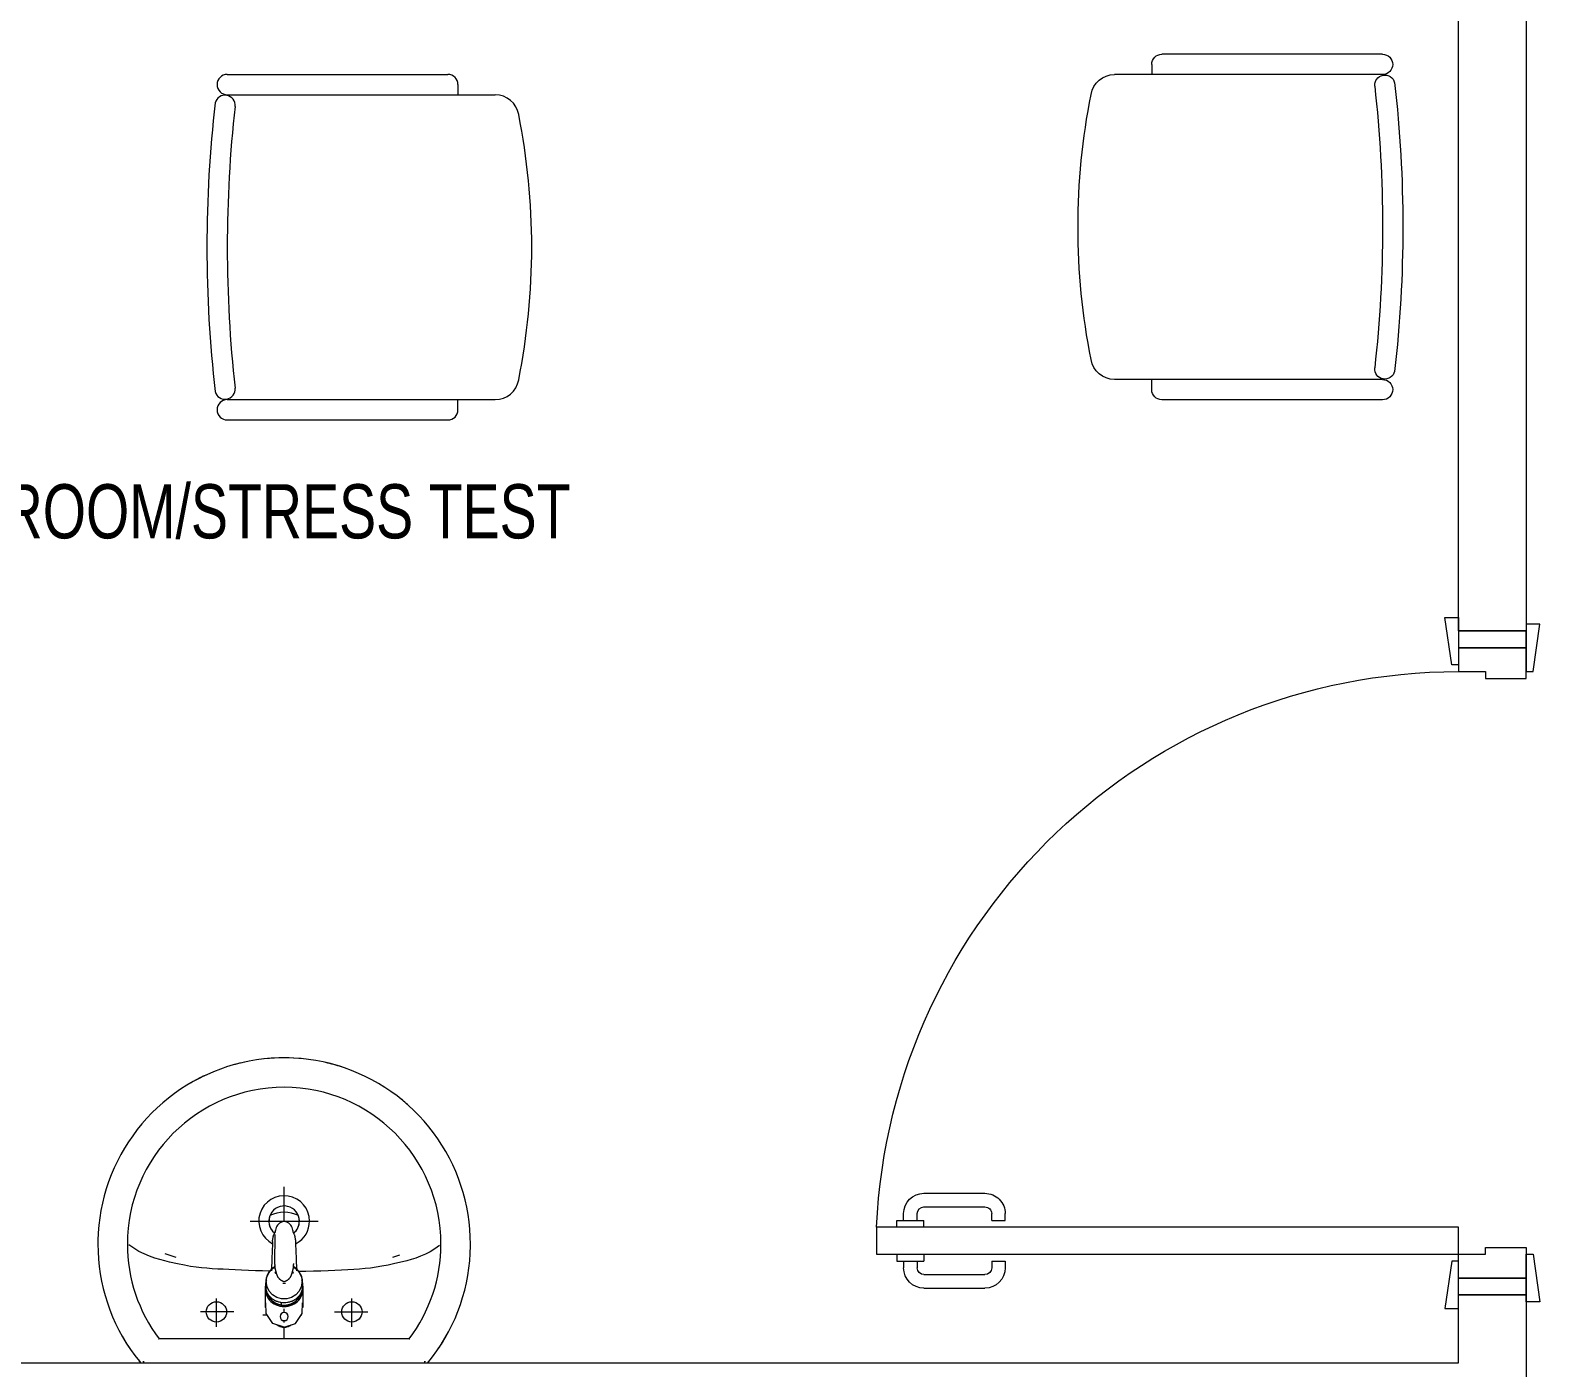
# Model space of a CAD drawing. Extents: x -234346 to 58427, y -132654 to -82394.
# Drawn here: x -119016 to -116788, y -112960 to -110986 of the extents above; entities that cross this region are included whole.
import ezdxf

# ---------------------------------------------------------------- set-up
doc = ezdxf.new("R2010")
doc.units = 0
doc.header["$LTSCALE"] = 8
for name, color, linetype, lineweight in [('72_EGR_BASE_TEXT', 9, 'Continuous', 5), ('72_EGR_EQP_TAG', 9, 'Continuous', 5), ('LOADING', 9, 'Continuous', 5), ('P-SANR-FIXT', 9, 'Continuous', 18), ('Walls', 9, 'Continuous', 5), ('Wooden Joinery', 9, 'Continuous', 5)]:
    doc.layers.add(name, color=color, linetype=linetype, lineweight=lineweight)
doc.styles.add('X3G_ENTITY_258862', font='swisscl.ttf', dxfattribs={"height": 200})

# ---------------------------------------------------------------- blocks, each defined once
blk = doc.blocks.new('A$C72370EFE')
at = {"layer": 'Wooden Joinery'}
for p, q in [((-0.01, -0.04), (-0.02, -0.04)), ((-0.01, -0.03), (-0.01, -0.07)), ((0, -0.03), (-0.01, -0.03)), ((0.04, -0.03), (0.05, -0.03)), ((0.05, -0.03), (0.05, -0.07)), ((0.05, -0.04), (0.06, -0.04)), ((-0.01, -0.06), (-0.02, -0.06)), ((0.05, -0.06), (0.06, -0.06)), ((-0.05, -0.07), (-0.05, -0.16)), ((-0.03, -0.07), (-0.03, -0.16)), ((0, -0.07), (-0.01, -0.07)), ((0.04, -0.07), (0.05, -0.07)), ((0.07, -0.07), (0.07, -0.16)), ((0.09, -0.07), (0.09, -0.16)), ((-0.01, -0.17), (-0.02, -0.17)), ((-0.01, -0.17), (-0.01, -0.19)), ((0.05, -0.17), (0.06, -0.17)), ((0.05, -0.17), (0.05, -0.19)), ((-0.01, -0.19), (-0.02, -0.19)), ((0.05, -0.19), (0.06, -0.19))]:
    blk.add_line(p, q, dxfattribs=at)
for centre, radius, start, end in [((-0.02, -0.07), 0.03, 90, 180), ((0.06, -0.07), 0.03, 0, 90), ((-0.02, -0.07), 0.01, 90, 180), ((0.06, -0.07), 0.01, 0, 90), ((-0.02, -0.16), 0.03, 180, 270), ((-0.02, -0.16), 0.01, 180, 270), ((0.06, -0.16), 0.01, 270, 0), ((0.06, -0.16), 0.03, 270, 0)]:
    blk.add_arc(centre, radius, start, end, dxfattribs=at)
blk = doc.blocks.new('A$C5DAD61B4')
at = {"layer": 'Wooden Joinery'}
for points in [[(80, 959.1), (80, 969.1), (10, 979.1), (10, 959.1)], [(940, 959.1), (940, 969.1), (1010, 979.1), (1010, 959.1)], [(70, 859.1), (70, 849.1), (0, 839.1), (0, 859.1)], [(120, 859.1), (120, 0), (80, 0), (80, 859.1)], [(950, 859.1), (950, 849.1), (1020, 839.1), (1020, 859.1)]]:
    blk.add_lwpolyline(points, close=True, dxfattribs=at)
for points in [[(45, 859.1), (45, 959.1), (20, 959.1), (20, 859.1), (45, 859.1)], [(45, 859.1), (80, 859.1), (80, 899.1), (90, 899.1), (90, 959.1), (45, 959.1), (45, 859.1)], [(975, 859.1), (940, 859.1), (940, 899.1), (930, 899.1), (930, 959.1), (975, 959.1), (975, 859.1)], [(975, 859.1), (975, 959.1), (1000, 959.1), (1000, 859.1), (975, 859.1)]]:
    blk.add_lwpolyline(points, dxfattribs=at)
blk.add_arc((80, 859.1), 860, 272.666, 0, dxfattribs=at)
at = {"layer": 'Wooden Joinery', "xscale": 999.9999999998854, "yscale": 999.9999999998854, "zscale": 999.9999999998854, "rotation": 180}
blk.add_blockref('A$C72370EFE', (120, 0), dxfattribs=at)
blk = doc.blocks.new('FP_84-161_A_00_GFL_-0_080_Einreichung_Grundrisse_100')
at = {"layer": 'P-SANR-FIXT'}
blk.add_line((-0.0045, 0.0022), (-0.0044, 0.002), dxfattribs=at)
at = {"layer": 'P-SANR-FIXT', "flags": 128}
blk.add_lwpolyline([(-0.006, 0.004), (-0.0059, 0.0039), (-0.0057, 0.0038)], dxfattribs=at)
blk = doc.blocks.new('FP_85-161_A_00_GFL_-0_080_Einreichung_Grundrisse_100')
at = {"layer": 'P-SANR-FIXT'}
blk.add_line((0.0044, 0.0019), (0.0045, 0.0021), dxfattribs=at)
at = {"layer": 'P-SANR-FIXT', "flags": 128}
blk.add_lwpolyline([(0.0057, 0.0037), (0.0058, 0.0039), (0.006, 0.004)], dxfattribs=at)
blk = doc.blocks.new('IS_Ceraplus_B8204_BIM_BG _1_ - B8204AA - CERAPLUS single lever basin mixer with pop-up waste-V83-161_A_00_GFL_-0_080_Einreichung_Grundrisse_100')
at = {"layer": 'LOADING'}
h = blk.add_hatch(dxfattribs=at)
h.set_pattern_fill('FP_27', color=256, style=0, pattern_type=2)
h.set_pattern_definition([(135, (-0.009, 0), (0.010607, 0.010607), []), (45, (-0.009, 0), (0.010607, -0.010607), [])])
h.paths.add_polyline_path([(-0.0045, 0.0019), (-0.0056, 0.0024), (-0.005, 0.0019)])
h.paths.add_polyline_path([(-0.0055, 0.0035), (-0.0055, 0.0035), (-0.0079, 0.0042)])
for p, q in [((-0.014, 0.0647), (-0.0133, 0.1077)), ((-0.0185, 0.0618), (-0.019, 0.0539)), ((-0.019, 0.0539), (-0.0188, 0.0561)), ((-0.0124, 0.052), (-0.0133, 0.0515)), ((0.0137, 0.0512), (0.0129, 0.0517)), ((-0.028, 0.0281), (-0.028, 0)), ((-0.0271, 0.0392), (-0.0274, 0.0337)), ((-0.0262, 0.0293), (-0.0263, 0.0287)), ((-0.0263, 0.0287), (-0.0262, 0.0282)), ((0.0262, 0.0282), (0.0263, 0.0287)), ((0.0274, 0.0337), (0.0271, 0.0392)), ((0.028, 0), (0.028, 0.0281))]:
    blk.add_line(p, q, dxfattribs=at)
at = {"layer": 'LOADING', "flags": 128}
for points in [[(0, 0.1266), (-0.0025, 0.1263), (-0.0047, 0.1255), (-0.0067, 0.1244), (-0.0084, 0.123), (-0.0098, 0.1214), (-0.0109, 0.1197), (-0.0118, 0.1179), (-0.0124, 0.1161), (-0.0129, 0.1142)], [(0.0129, 0.1142), (0.0124, 0.1161), (0.0118, 0.1179), (0.0109, 0.1197), (0.0098, 0.1214), (0.0084, 0.123), (0.0067, 0.1244), (0.0047, 0.1255), (0.0025, 0.1263), (0, 0.1266)], [(-0.0172, 0.0938), (-0.0177, 0.083), (-0.0181, 0.0721)], [(0.0181, 0.0721), (0.0177, 0.083), (0.0172, 0.0938)], [(-0.0173, 0.0577), (-0.0181, 0.057), (-0.0189, 0.0563), (-0.0197, 0.0556), (-0.0204, 0.0548), (-0.0211, 0.054), (-0.0218, 0.0532), (-0.0224, 0.0523), (-0.023, 0.0514), (-0.0236, 0.0505), (-0.0241, 0.0496), (-0.0246, 0.0487), (-0.025, 0.0477), (-0.0254, 0.0467), (-0.0258, 0.0458), (-0.0261, 0.0448), (-0.0264, 0.0437), (-0.0266, 0.0427), (-0.0268, 0.0417), (-0.027, 0.0407), (-0.0271, 0.0396), (-0.0271, 0.0393)], [(0.0176, 0.0568), (0.0224, 0.0513), (0.0254, 0.0448), (0.0264, 0.0376), (0.0253, 0.0305), (0.0222, 0.024), (0.0172, 0.0186), (0.0109, 0.0147), (0.0037, 0.0127), (-0.0037, 0.0127), (-0.0109, 0.0147), (-0.0172, 0.0186), (-0.0222, 0.024), (-0.0253, 0.0305), (-0.0264, 0.0376), (-0.0254, 0.0448), (-0.0224, 0.0513), (-0.0176, 0.0568)], [(-0.0184, 0.0651), (-0.0184, 0.0652), (-0.0184, 0.0652), (-0.0184, 0.0652), (-0.0184, 0.0654), (-0.0184, 0.0655)], [(-0.0138, 0.0591), (-0.0139, 0.0588), (-0.0142, 0.0586), (-0.0146, 0.0583), (-0.0151, 0.0581), (-0.0156, 0.058), (-0.0162, 0.0579)], [(-0.014, 0.0633), (-0.0139, 0.0612), (-0.0138, 0.0591)], [(0.0138, 0.0591), (0.0139, 0.0612), (0.014, 0.0633)], [(0.0162, 0.0579), (0.0156, 0.058), (0.0151, 0.0581), (0.0146, 0.0583), (0.0142, 0.0586), (0.0139, 0.0588), (0.0138, 0.0591)], [(0.0176, 0.0568), (0.0174, 0.0575), (0.0171, 0.0578)], [(0.0271, 0.0393), (0.027, 0.0403), (0.0269, 0.0413), (0.0267, 0.0424), (0.0265, 0.0434), (0.0262, 0.0444), (0.0259, 0.0454), (0.0255, 0.0464), (0.0252, 0.0474), (0.0247, 0.0484), (0.0243, 0.0493), (0.0238, 0.0502), (0.0232, 0.0511), (0.0226, 0.052), (0.022, 0.0529), (0.0214, 0.0537), (0.0207, 0.0545), (0.0199, 0.0553), (0.0192, 0.0561), (0.0184, 0.0568), (0.0176, 0.0575), (0.0173, 0.0577)], [(0.019, 0.0539), (0.0185, 0.0615), (0.0185, 0.0618)], [(0, -0.0291), (-0.0165, -0.0236), (-0.0266, -0.009), (-0.0272, 0.0069)], [(0, -0.0291), (0.0165, -0.0236), (0.0266, -0.009), (0.0272, 0.0069)]]:
    blk.add_lwpolyline(points, dxfattribs=at)
at = {"layer": 'LOADING'}
for centre, radius, start, end in [((-0.009, 0), 0.005, 45, 60), ((0.009, 0), 0.005, 120, 135), ((0, -0.0135), 0.00603, 0, 180), ((0, -0.0135), 0.00603, 180, 0)]:
    blk.add_arc(centre, radius, start, end, dxfattribs=at)
for centre, major_axis, start_param, end_param in [((0, 0.0312), (0.0248, 0), 2.092112, 2.171239), ((0, 0.0281), (0.028, 0), 2.023633, 2.080754), ((0, 0.0287), (0.0262, 0), 2.050686, 2.11396), ((0, 0.0287), (0.0263, 0), 1.027635, 1.090907), ((0, 0.0281), (0.028, 0), 1.06092, 1.118026), ((0, 0.0312), (0.0248, 0), 0.970354, 1.049481), ((0, 0.0281), (0.028, 0), 2.951868, 4.712389), ((0, 0.0321), (0.0275, 0), 3.080485, 3.141362), ((0, 0.0321), (0.0275, 0), 2.843769, 3.043872), ((0, 0.0281), (0.028, 0), 2.799851, 2.911963), ((0, 0.0287), (0.0267, 0), 3.246629, 4.712389), ((0, 0.0281), (0.028, 0), 4.712389, 6.473013), ((0, 0.0287), (-0.0267, 0), 1.570796, 3.036493), ((0, 0.0287), (0.0267, 0), 0.174533, 0.223811), ((0, 0.0321), (0.0275, 0), 0.09773, 0.297658), ((0, 0.0281), (0.028, 0), 0.229745, 0.342115), ((0, 0.0321), (0.0275, 0), 0.00023, 0.061119), ((0, 0.0287), (0.0262, 0), 3.49143, 3.65954), ((0, 0.0287), (0.0262, 0), 3.665191, 4.712389), ((0, 0.0287), (-0.0263, 0), 1.570796, 2.599865), ((0, 0.0287), (0.0263, 0), 5.759587, 5.933266)]:
    blk.add_ellipse(centre, major_axis=major_axis, ratio=0.961262, start_param=start_param, end_param=end_param, dxfattribs=at)
for points, knots in [([(-0.0171, 0.0973), (-0.0171, 0.0992), (-0.0167, 0.102), (-0.0159, 0.1053), (-0.0153, 0.1072), (-0.0147, 0.1084), (-0.0142, 0.1096), (-0.0137, 0.1106), (-0.0133, 0.1113), (-0.0131, 0.1116)], [0, 0, 0, 0, 0.2, 0.3, 0.35, 0.4, 0.4375, 0.475, 0.5143259, 0.5143259, 0.5143259, 0.5143259]), ([(-0.0129, 0.1142), (-0.0129, 0.1141), (-0.013, 0.1138), (-0.013, 0.1134), (-0.0131, 0.1131), (-0.0131, 0.1128), (-0.0131, 0.1125), (-0.0131, 0.1122), (-0.0132, 0.1118), (-0.0132, 0.1115), (-0.0132, 0.1111), (-0.0132, 0.1107), (-0.0132, 0.1105)], [0, 0, 0, 0, 0.1, 0.15, 0.2, 0.25, 0.3, 0.35, 0.4, 0.45, 0.5, 0.6, 0.6, 0.6, 0.6]), ([(0.0132, 0.1105), (0.0132, 0.1107), (0.0132, 0.1111), (0.0132, 0.1115), (0.0132, 0.1118), (0.0131, 0.1122), (0.0131, 0.1125), (0.0131, 0.1128), (0.0131, 0.1131), (0.013, 0.1134), (0.013, 0.1138), (0.0129, 0.1141), (0.0129, 0.1142)], [0.4, 0.4, 0.4, 0.4, 0.5, 0.55, 0.6, 0.65, 0.7, 0.75, 0.8, 0.85, 0.9, 1, 1, 1, 1]), ([(0.0171, 0.0973), (0.0171, 0.0992), (0.0167, 0.102), (0.0159, 0.1053), (0.0153, 0.1072), (0.0147, 0.1086), (0.0141, 0.1099), (0.0135, 0.1109), (0.0132, 0.1115), (0.0131, 0.1116)], [-1, -1, -1, -1, -0.8, -0.7, -0.65, -0.6, -0.55, -0.5, -0.4856603, -0.4856603, -0.4856603, -0.4856603]), ([(-0.0184, 0.0646), (-0.0185, 0.0619), (-0.0186, 0.0582), (-0.0188, 0.0547), (-0.0188, 0.0538)], [0, 0, 0, 0, 0.25, 0.3275619, 0.3275619, 0.3275619, 0.3275619]), ([(-0.0176, 0.0568), (-0.0175, 0.0569), (-0.0173, 0.057), (-0.0172, 0.0571), (-0.017, 0.0572), (-0.0169, 0.0573), (-0.0167, 0.0574), (-0.0166, 0.0575), (-0.0165, 0.0577), (-0.0163, 0.0578), (-0.0162, 0.0578), (-0.0162, 0.0579)], [0, 0, 0, 0, 0.2, 0.3, 0.4, 0.5, 0.6, 0.7, 0.8, 0.9, 1, 1, 1, 1]), ([(-0.0138, 0.0591), (-0.0137, 0.0587), (-0.0136, 0.0581), (-0.0134, 0.0572), (-0.0132, 0.0566), (-0.0131, 0.0559), (-0.0129, 0.0552), (-0.0128, 0.0544), (-0.0126, 0.0537), (-0.0124, 0.053), (-0.0122, 0.0521), (-0.0118, 0.0509), (-0.0114, 0.0497), (-0.0111, 0.0489), (-0.0109, 0.0484), (-0.0108, 0.0481), (-0.0107, 0.0477), (-0.0105, 0.0472), (-0.0103, 0.0466), (-0.01, 0.0459), (-0.0096, 0.0452), (-0.0092, 0.0446), (-0.0088, 0.0441), (-0.0083, 0.0435), (-0.0078, 0.0429), (-0.0072, 0.0424), (-0.0067, 0.0419), (-0.0061, 0.0414), (-0.0055, 0.0409), (-0.0049, 0.0405), (-0.0042, 0.04), (-0.0035, 0.0397), (-0.0028, 0.0393), (-0.0021, 0.0389), (-0.0012, 0.0384), (-0.0005, 0.038), (0, 0.0378)], [0, 0, 0, 0, 0.055556, 0.083333, 0.111111, 0.138889, 0.166667, 0.194444, 0.222222, 0.25, 0.277778, 0.333333, 0.388889, 0.416667, 0.430556, 0.444444, 0.458333, 0.472222, 0.5, 0.527778, 0.555556, 0.583333, 0.611111, 0.638889, 0.666667, 0.694444, 0.722222, 0.75, 0.777778, 0.805556, 0.833333, 0.861111, 0.888889, 0.916667, 0.944444, 1, 1, 1, 1]), ([(0, 0.0378), (0.0005, 0.038), (0.0012, 0.0384), (0.0021, 0.0389), (0.0028, 0.0393), (0.0035, 0.0397), (0.0042, 0.04), (0.0049, 0.0405), (0.0055, 0.0409), (0.0061, 0.0414), (0.0067, 0.0419), (0.0072, 0.0424), (0.0078, 0.0429), (0.0083, 0.0435), (0.0088, 0.0441), (0.0092, 0.0446), (0.0096, 0.0452), (0.01, 0.0459), (0.0103, 0.0466), (0.0105, 0.0472), (0.0107, 0.0477), (0.0108, 0.0481), (0.0109, 0.0484), (0.0111, 0.0489), (0.0114, 0.0497), (0.0118, 0.0509), (0.0122, 0.0521), (0.0124, 0.053), (0.0126, 0.0537), (0.0128, 0.0544), (0.0129, 0.0552), (0.0131, 0.0559), (0.0132, 0.0566), (0.0134, 0.0572), (0.0136, 0.0581), (0.0137, 0.0587), (0.0138, 0.0591)], [0, 0, 0, 0, 0.055556, 0.083333, 0.111111, 0.138889, 0.166667, 0.194444, 0.222222, 0.25, 0.277778, 0.305556, 0.333333, 0.361111, 0.388889, 0.416667, 0.444444, 0.472222, 0.5, 0.527778, 0.541667, 0.555556, 0.569444, 0.583333, 0.611111, 0.666667, 0.722222, 0.75, 0.777778, 0.805556, 0.833333, 0.861111, 0.888889, 0.916667, 0.944444, 1, 1, 1, 1]), ([(0.0166, 0.0582), (0.0165, 0.0583), (0.0163, 0.0585), (0.016, 0.0587), (0.0158, 0.0588), (0.0156, 0.059), (0.0154, 0.0592), (0.0151, 0.0596), (0.0148, 0.06), (0.0145, 0.0604), (0.0143, 0.0608), (0.0141, 0.0611), (0.0141, 0.0613)], [0, 0, 0, 0, 0.0833333, 0.125, 0.1666667, 0.2083333, 0.25, 0.3333333, 0.4166667, 0.5, 0.5833333, 0.6666667, 0.6666667, 0.6666667, 0.6666667]), ([(0.0162, 0.0579), (0.0162, 0.0578), (0.0163, 0.0578), (0.0165, 0.0577), (0.0166, 0.0575), (0.0167, 0.0574), (0.0169, 0.0573), (0.017, 0.0572), (0.0172, 0.0571), (0.0173, 0.057), (0.0175, 0.0569), (0.0176, 0.0568)], [0, 0, 0, 0, 0.1, 0.2, 0.3, 0.4, 0.5, 0.6, 0.7, 0.8, 1, 1, 1, 1]), ([(0.0188, 0.0538), (0.0188, 0.0547), (0.0186, 0.0582), (0.0185, 0.0619), (0.0184, 0.0646)], [0.6724033, 0.6724033, 0.6724033, 0.6724033, 0.75, 1, 1, 1, 1]), ([(-0.0275, 0.0321), (-0.0275, 0.0305), (-0.0273, 0.0282), (-0.0266, 0.0253), (-0.0258, 0.0231), (-0.0249, 0.0211), (-0.0238, 0.0192), (-0.0227, 0.0177), (-0.0218, 0.0165), (-0.021, 0.0157), (-0.0202, 0.0149), (-0.0191, 0.0139), (-0.0177, 0.0127), (-0.0161, 0.0117), (-0.0148, 0.0109), (-0.0138, 0.0104), (-0.0127, 0.0099), (-0.0113, 0.0093), (-0.0087, 0.0084), (-0.0048, 0.0075), (0, 0.0071), (0.0048, 0.0075), (0.0087, 0.0084), (0.0113, 0.0093), (0.0127, 0.0099), (0.0138, 0.0104), (0.0148, 0.0109), (0.0161, 0.0117), (0.0177, 0.0127), (0.0192, 0.0139), (0.0203, 0.0149), (0.021, 0.0157), (0.0218, 0.0165), (0.0227, 0.0177), (0.0238, 0.0192), (0.0249, 0.0211), (0.0258, 0.0231), (0.0266, 0.0253), (0.0273, 0.0282), (0.0275, 0.0305), (0.0275, 0.0321)], [0, 0, 0, 0, 0.055556, 0.083333, 0.111111, 0.138889, 0.166667, 0.194444, 0.208333, 0.222222, 0.236111, 0.25, 0.277778, 0.305556, 0.319444, 0.333333, 0.347222, 0.361111, 0.388889, 0.444444, 0.5, 0.555556, 0.611111, 0.638889, 0.652778, 0.666667, 0.680556, 0.694444, 0.722222, 0.75, 0.763889, 0.777778, 0.791667, 0.805556, 0.833333, 0.861111, 0.888889, 0.916667, 0.944444, 1, 1, 1, 1]), ([(-0.0022, 0.0357), (-0.002, 0.0357), (-0.0013, 0.0357), (-0.0006, 0.0357), (0, 0.0357)], [0.8701641, 0.8701641, 0.8701641, 0.8701641, 0.9, 1, 1, 1, 1]), ([(0, 0.0357), (0.0006, 0.0357), (0.0013, 0.0357), (0.002, 0.0357), (0.0022, 0.0357)], [0, 0, 0, 0, 0.1, 0.1298422, 0.1298422, 0.1298422, 0.1298422])]:
    blk.add_open_spline(points, degree=3, knots=knots, dxfattribs=at)
for points in [[(-0.0171, 0.0973), (-0.0171, 0.0967), (-0.0172, 0.0956), (-0.0172, 0.0944), (-0.0172, 0.0938)], [(0.0172, 0.0938), (0.0172, 0.0944), (0.0172, 0.0956), (0.0171, 0.0967), (0.0171, 0.0973)], [(-0.0181, 0.0721), (-0.0181, 0.0709), (-0.0182, 0.0684), (-0.0183, 0.0659), (-0.0184, 0.0646)], [(0.0184, 0.0646), (0.0183, 0.0659), (0.0182, 0.0684), (0.0181, 0.0709), (0.0181, 0.0721)], [(-0.0172, 0.0578), (-0.0165, 0.058), (-0.0157, 0.0584), (-0.0148, 0.0587)], [(-0.0166, 0.0582), (-0.0167, 0.0581), (-0.0169, 0.058), (-0.0171, 0.0578), (-0.0172, 0.0578)], [(-0.0138, 0.0621), (-0.0139, 0.0617), (-0.0142, 0.0609), (-0.0148, 0.0599), (-0.0156, 0.059), (-0.0163, 0.0585), (-0.0166, 0.0582)], [(-0.0166, 0.0582), (-0.0166, 0.0582), (-0.0166, 0.0583), (-0.0165, 0.0582), (-0.0164, 0.0581), (-0.0162, 0.0579), (-0.0162, 0.0579)], [(-0.014, 0.0633), (-0.014, 0.0635), (-0.014, 0.064), (-0.014, 0.0644), (-0.014, 0.0646)], [(-0.014, 0.0633), (-0.014, 0.0633), (-0.014, 0.0633), (-0.014, 0.0633)], [(0.014, 0.0647), (0.014, 0.0644), (0.014, 0.064), (0.014, 0.0635), (0.014, 0.0633)], [(0.014, 0.0633), (0.014, 0.0633), (0.014, 0.0633), (0.014, 0.0633)], [(0.0141, 0.059), (0.0147, 0.0587), (0.0158, 0.0583), (0.0168, 0.0579), (0.0172, 0.0578)], [(0.0162, 0.0579), (0.0162, 0.0579), (0.0164, 0.0581), (0.0165, 0.0582), (0.0166, 0.0583), (0.0166, 0.0582), (0.0166, 0.0582)], [(0.0169, 0.058), (0.0169, 0.058), (0.0168, 0.0581), (0.0167, 0.0582), (0.0166, 0.0582)], [(0.0171, 0.0578), (0.0171, 0.0579), (0.017, 0.0579), (0.0169, 0.058)]]:
    blk.add_open_spline(points, degree=3, dxfattribs=at)
for name in ['FP_84-161_A_00_GFL_-0_080_Einreichung_Grundrisse_100', 'FP_85-161_A_00_GFL_-0_080_Einreichung_Grundrisse_100']:
    blk.add_blockref(name, (0, 0), dxfattribs=at)
blk = doc.blocks.new('_100_WB_KER_REN_55x45x18 - _100_WB_KER_REN_55x45x18-V70-161_A_00_GFL_-0_080_Einreichung_Grundrisse_100')
at = {"layer": 'LOADING'}
for p, q in [((0, -0.0168), (0, 0.0348)), ((-0.05, -0.0161), (0.05, -0.0161)), ((-0.1763, -0.0637), (-0.1598, -0.0692)), ((0.1605, -0.0691), (0.1707, -0.0656)), ((-0.1, -0.172), (-0.1, -0.1303)), ((0.1, -0.172), (0.1, -0.1303)), ((-0.0744, -0.15), (-0.1234, -0.15)), ((-0.0259, -0.155), (-0.0315, -0.155)), ((0, -0.1422), (0, -0.1399)), ((0, -0.1509), (0, -0.1454)), ((0.026, -0.155), (0.0248, -0.155)), ((0.0744, -0.15), (0.1234, -0.15)), ((0, -0.1656), (0, -0.1628)), ((0, -0.1899), (0, -0.1724)), ((0.1855, -0.1899), (-0.1855, -0.1899)), ((-0.2075, -0.2227), (-0.2075, -0.225)), ((0.2075, -0.225), (0.2075, -0.2227)), ((-0.2074, -0.225), (0.2074, -0.225))]:
    blk.add_line(p, q, dxfattribs=at)
at = {"layer": 'LOADING', "flags": 128}
for points in [[(0.275, -0.05), (0.2748, -0.039), (0.2741, -0.028), (0.273, -0.0171), (0.2715, -0.0062), (0.2695, 0.0046), (0.2671, 0.0154), (0.2643, 0.026), (0.261, 0.0365), (0.2574, 0.0469), (0.2533, 0.0571), (0.2488, 0.0671), (0.2439, 0.077), (0.2387, 0.0866), (0.233, 0.0961), (0.227, 0.1053), (0.2206, 0.1142), (0.2138, 0.1229), (0.2067, 0.1313), (0.1993, 0.1395), (0.1916, 0.1473), (0.1836, 0.1548), (0.1752, 0.162), (0.1666, 0.1688), (0.1577, 0.1753), (0.1486, 0.1814), (0.1392, 0.1872), (0.1296, 0.1925), (0.1198, 0.1975), (0.1098, 0.2021), (0.0996, 0.2063), (0.0893, 0.2101), (0.0788, 0.2135), (0.0682, 0.2164), (0.0575, 0.2189), (0.0467, 0.221), (0.0359, 0.2227), (0.0249, 0.2239), (0.014, 0.2246), (0.003, 0.225), (-0.008, 0.2249), (-0.019, 0.2243), (-0.03, 0.2234), (-0.0409, 0.2219), (-0.0517, 0.2201), (-0.0625, 0.2178), (-0.0731, 0.2151), (-0.0837, 0.212), (-0.0941, 0.2084), (-0.1043, 0.2044), (-0.1144, 0.2001), (-0.1243, 0.1953), (-0.1341, 0.1901), (-0.1436, 0.1846), (-0.1528, 0.1786), (-0.1618, 0.1723), (-0.1706, 0.1657), (-0.1791, 0.1587), (-0.1873, 0.1514), (-0.1952, 0.1437), (-0.2028, 0.1358), (-0.21, 0.1275), (-0.217, 0.119), (-0.2236, 0.1101), (-0.2298, 0.1011), (-0.2356, 0.0918), (-0.2411, 0.0822), (-0.2462, 0.0725), (-0.2509, 0.0625), (-0.2552, 0.0524), (-0.2591, 0.0421), (-0.2626, 0.0317), (-0.2656, 0.0211), (-0.2683, 0.0104), (-0.2705, -0.0003), (-0.2722, -0.0112), (-0.2736, -0.0221), (-0.2745, -0.0331), (-0.2749, -0.0441), (-0.275, -0.05)], [(-0.275, -0.05), (-0.2748, -0.061), (-0.2741, -0.072), (-0.273, -0.0829), (-0.2715, -0.0938), (-0.2695, -0.1046), (-0.2671, -0.1154), (-0.2643, -0.126), (-0.261, -0.1365), (-0.2574, -0.1469), (-0.2533, -0.1571), (-0.2488, -0.1671), (-0.2439, -0.177), (-0.2387, -0.1866), (-0.233, -0.1961), (-0.227, -0.2053), (-0.2206, -0.2142), (-0.2138, -0.2229), (-0.2121, -0.225)], [(0.2121, -0.225), (0.219, -0.2164), (0.2254, -0.2075), (0.2316, -0.1983), (0.2373, -0.189), (0.2427, -0.1794), (0.2476, -0.1696), (0.2522, -0.1596), (0.2564, -0.1494), (0.2602, -0.1391), (0.2635, -0.1286), (0.2665, -0.118), (0.269, -0.1073), (0.271, -0.0965), (0.2727, -0.0856), (0.2739, -0.0747), (0.2747, -0.0637), (0.275, -0.0527), (0.275, -0.05)]]:
    blk.add_lwpolyline(points, dxfattribs=at)
at = {"layer": 'LOADING'}
for centre in [(-0.1, -0.15), (0.1, -0.15)]:
    blk.add_circle(centre, 0.015, dxfattribs=at)
for centre, radius, start, end in [((0, -0.05), 0.275, 84, 96), ((0, -0.05), 0.275, 102.4465, 108), ((0, -0.05), 0.275, 72, 77.0759), ((0, -0.05), 0.2315, 0, 180), ((0, -0.05), 0.275, 114.3411, 120), ((0, -0.05), 0.275, 48, 52.3311), ((0, -0.0161), 0.0375, 0, 242.8695), ((0, -0.0161), 0.0225, 0, 230.4974), ((0, -0.0161), 0.0225, 166.6583, 180), ((0, -0.0161), 0.0225, 158.492, 162.9534), ((0, -0.05), 0.047, 63.4433, 116.5567), ((0, -0.0161), 0.0225, 308.5714, 0), ((0, -0.0161), 0.0375, 298.5854, 0), ((0, -0.0161), 0.0225, 17.0466, 21.508), ((0, -0.0161), 0.0225, 0, 13.3417), ((0, -0.05), 0.275, 176.3775, 180), ((0, -0.0161), 0.0225, 197.9866, 203.275), ((0, -0.0161), 0.0225, 216.6061, 221.9192), ((0, -0.0161), 0.0225, 318.0735, 323.384), ((0, -0.0161), 0.0225, 336.724, 342.0113), ((0, -0.05), 0.2315, 180, 217.1791), ((0, -0.05), 0.2315, 322.8209, 0), ((0, -0.155), 0.0175, 101.7654, 108.0537), ((0, -0.155), 0.0175, 234.0899, 305.9101), ((0, -0.155), 0.0175, 276.1202, 291.131), ((0, -0.05), 0.275, 209.6409, 214.0676), ((0, -0.05), 0.275, 325.9324, 330.3591), ((0, -0.05), 0.275, 218.7619, 219.5212), ((0, -0.05), 0.275, 320.4788, 321.2381)]:
    blk.add_arc(centre, radius, start, end, dxfattribs=at)
for points in [[(-0.021, -0.008), (-0.0215, -0.0093), (-0.0222, -0.012), (-0.0225, -0.0147), (-0.0225, -0.0161)], [(0.0225, -0.0161), (0.0225, -0.0147), (0.0222, -0.012), (0.0215, -0.0093), (0.021, -0.008)], [(-0.0022, -0.1724), (-0.0018, -0.1724), (-0.0013, -0.1725), (-0.0009, -0.1725)], [(0.0009, -0.1725), (0.0013, -0.1725), (0.0018, -0.1724), (0.0022, -0.1724)], [(-0.1855, -0.1899), (-0.1854, -0.1899), (-0.1853, -0.1899), (-0.1852, -0.1899)], [(0.1852, -0.1899), (0.1853, -0.1899), (0.1854, -0.1899), (0.1855, -0.1899)], [(-0.2075, -0.2239), (-0.2075, -0.2235), (-0.2075, -0.2231), (-0.2075, -0.2227)], [(0.2075, -0.2227), (0.2075, -0.2231), (0.2075, -0.2235), (0.2075, -0.2239)]]:
    blk.add_open_spline(points, degree=3, dxfattribs=at)
for points, knots in [([(-0.0225, -0.0161), (-0.0225, -0.0187), (-0.0216, -0.0239), (-0.0182, -0.0298), (-0.0152, -0.0327), (-0.0141, -0.0337)], [0, 0, 0, 0, 0.1111111, 0.2222222, 0.2855797, 0.2855797, 0.2855797, 0.2855797]), ([(0.0141, -0.0337), (0.0163, -0.0319), (0.0207, -0.0267), (0.0225, -0.02), (0.0225, -0.0161)], [0.714432, 0.714432, 0.714432, 0.714432, 0.8333333, 1, 1, 1, 1]), ([(-0.0213, -0.0899), (-0.0501, -0.0892), (-0.1085, -0.0863), (-0.1431, -0.0839), (-0.2103, -0.066), (-0.2294, -0.0509)], [-0.6455998, -0.6455998, -0.6455998, -0.6455998, -0.4228457, -0.1715289, -0.0392191, -0.0392191, -0.0392191, -0.0392191]), ([(0.2292, -0.052), (0.2115, -0.0665), (0.1514, -0.0828), (0.1113, -0.0879), (0.0512, -0.0901), (0.0209, -0.0903)], [-1.3638988, -1.3638988, -1.3638988, -1.3638988, -1.235629, -0.9865548, -0.7533016, -0.7533016, -0.7533016, -0.7533016]), ([(-0.009, -0.17), (-0.0086, -0.1703), (-0.0077, -0.1708), (-0.0059, -0.1715), (-0.0046, -0.1719), (-0.0037, -0.1721)], [0.3333333, 0.3333333, 0.3333333, 0.3333333, 0.3611111, 0.3888889, 0.4346802, 0.4346802, 0.4346802, 0.4346802]), ([(0.0037, -0.1721), (0.0046, -0.1719), (0.0064, -0.1714), (0.0081, -0.1705), (0.009, -0.17)], [0.5653518, 0.5653518, 0.5653518, 0.5653518, 0.6111111, 0.6666667, 0.6666667, 0.6666667, 0.6666667]), ([(-0.2119, -0.225), (-0.2119, -0.225), (-0.2118, -0.225), (-0.2116, -0.225), (-0.2114, -0.225), (-0.2111, -0.225), (-0.2109, -0.225), (-0.2106, -0.225), (-0.2102, -0.225), (-0.2095, -0.225), (-0.2086, -0.225), (-0.2078, -0.225), (-0.2074, -0.225)], [-0.8333333, -0.8333333, -0.8333333, -0.8333333, -0.75, -0.7083333, -0.6666667, -0.5833333, -0.5416667, -0.5, -0.4166667, -0.3333333, -0.1666667, 0, 0, 0, 0]), ([(0.2074, -0.225), (0.2078, -0.225), (0.2086, -0.225), (0.2095, -0.225), (0.2102, -0.225), (0.2106, -0.225), (0.2109, -0.225), (0.2111, -0.225), (0.2114, -0.225), (0.2116, -0.225), (0.2118, -0.225), (0.2119, -0.225), (0.2119, -0.225)], [-1, -1, -1, -1, -0.8333333, -0.6666667, -0.5833333, -0.5, -0.4583333, -0.4166667, -0.3333333, -0.2916667, -0.25, -0.1666667, -0.1666667, -0.1666667, -0.1666667])]:
    blk.add_open_spline(points, degree=3, knots=knots, dxfattribs=at)
at = {"layer": 'P-SANR-FIXT'}
blk.add_blockref('IS_Ceraplus_B8204_BIM_BG _1_ - B8204AA - CERAPLUS single lever basin mixer with pop-up waste-V83-161_A_00_GFL_-0_080_Einreichung_Grundrisse_100', (0, -0.1434), dxfattribs=at)
blk = doc.blocks.new('GF21016-P')
at = {"layer": 'LOADING', "extrusion": (-1.24384e-09, -1.20261e-09, -1)}
for p, q in [((0.0128, 0.0179), (0.0128, 0.4136)), ((0.4628, 0.0179), (0.4628, 0.4136)), ((-0.0022, 0.3585), (0.0128, 0.3585)), ((0.4778, 0.3585), (0.4628, 0.3585)), ((-0.0172, 0.0179), (-0.0172, 0.3435)), ((0.4928, 0.0179), (0.4928, 0.3435)), ((0.4778, 0.0029), (0.4778, 0.0029))]:
    blk.add_line(p, q, dxfattribs=at)
for centre, radius, start, end in [((-0.2378, -0.5362), 1.0036, 78.7568, 101.2432), ((-0.0478, 0.4136), 0.035, 0, 80.6557), ((-0.4278, 0.4136), 0.035, 99.3443, 180), ((0.0022, 0.3435), 0.015, 0, 90), ((-0.4778, 0.3435), 0.015, 90, 180), ((-0.0284, 0.0145), 0.015, 284.3864, 95.5209), ((-0.2378, 1.8928), 1.8749, 263.6341, 276.3659), ((-0.4471, 0.0145), 0.015, 84.4791, 255.6136), ((0.0022, 0.0179), 0.015, 270, 0), ((0.0022, 0.0179), 0.015, 180, 270), ((-0.2378, 1.8734), 1.8855, 263.5119, 276.4881), ((-0.4778, 0.0179), 0.015, 270, 0), ((-0.4778, 0.0179), 0.015, 180, 270)]:
    blk.add_arc(centre, radius, start, end, dxfattribs=at)
blk = doc.blocks.new('GF1')
at = {"layer": 'Walls', "color": 9}
for p, q in [((-116807.8, -109342.6), (-116807.8, -111872.6)), ((-116907.8, -111872.6), (-116907.8, -109442.6)), ((-116907.8, -111872.6), (-116807.8, -111872.6)), ((-116907.8, -112952.6), (-116907.8, -112852.6)), ((-116907.8, -112852.6), (-116807.8, -112852.6)), ((-116807.8, -112852.6), (-116807.8, -113412.6)), ((-122407.8, -112952.6), (-116907.8, -112952.6))]:
    blk.add_line(p, q, dxfattribs=at)
at = {"layer": 'LOADING', "color": 9, "extrusion": (1.86519e-05, 4.75185e-05, 1), "xscale": 1000.000000000001, "yscale": 1000.000000000001, "zscale": -1000.000000000011, "rotation": 89.99997490245697}
blk.add_blockref('GF21016-P', (-117002.1, -111514.2, -7.5), dxfattribs=at)
at = {"layer": 'LOADING', "color": 9, "extrusion": (2.24019e-05, 2.67576e-11, 1), "xscale": -1000.000000000003, "yscale": 1000.000000000003, "zscale": -1000.000000000003, "rotation": 270.0000251123531}
blk.add_blockref('GF21016-P', (-118743.3, -111544, -2.7), dxfattribs=at)
at = {"layer": 'LOADING', "color": 9, "xscale": 1000, "yscale": 1000, "zscale": 1000}
blk.add_blockref('_100_WB_KER_REN_55x45x18 - _100_WB_KER_REN_55x45x18-V70-161_A_00_GFL_-0_080_Einreichung_Grundrisse_100', (-118641.4, -112727.6), dxfattribs=at)
at = {"layer": 'Wooden Joinery', "color": 9, "xscale": -1, "rotation": 270}
blk.add_blockref('A$C5DAD61B4', (-117766.9, -112872.6), dxfattribs=at)
at = {"layer": '72_EGR_BASE_TEXT', "color": 9, "insert": (-119040.9, -111656), "char_height": 80, "attachment_point": 2, "style": 'X3G_ENTITY_258862'}
blk.add_mtext('CARDIAC CONSULT ROOM/STRESS TEST', dxfattribs=at)

msp = doc.modelspace()

# ---------------------------------------------------------------- block references
at = {"layer": '72_EGR_EQP_TAG'}
msp.add_blockref('GF1', (0, 0), dxfattribs=at)

doc.saveas('drawing.dxf')
